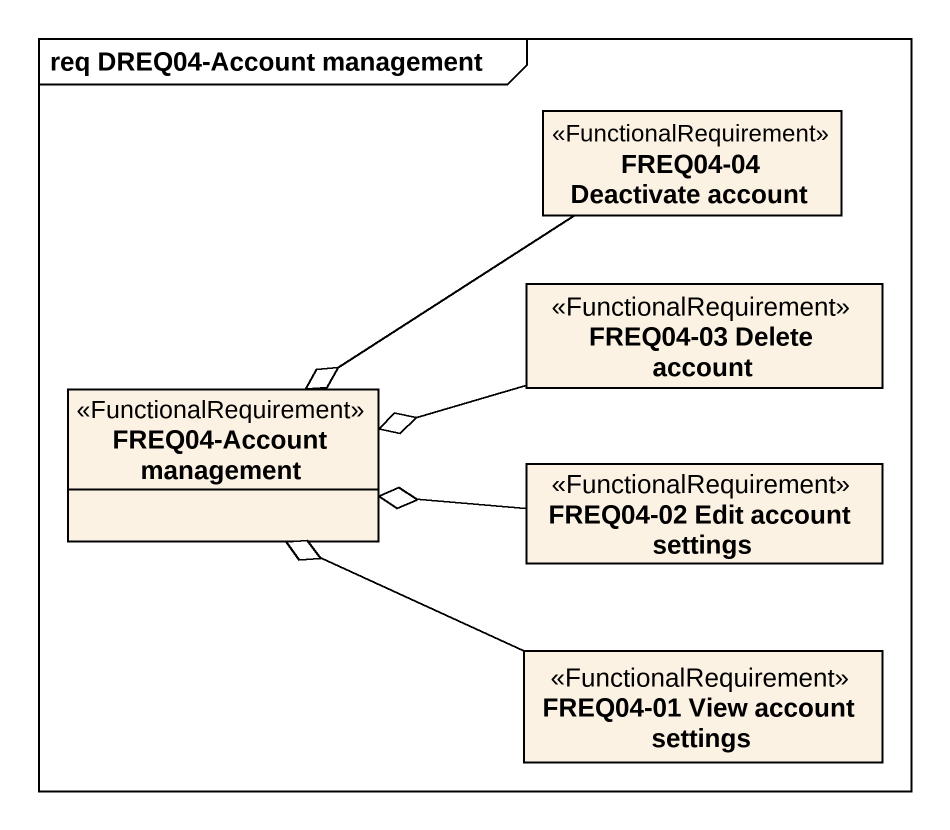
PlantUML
@startuml
mainframe req DREQ04-Account management
hide circle
hide empty members
class "FREQ04-04 Deactivate account" as FREQ04_04_Deactivate_account <<FunctionalRequirement>>
class "FREQ04-03 Delete account" as FREQ04_03_Delete_account <<FunctionalRequirement>>
class "FREQ04-Account management" as FREQ04_Account_management <<FunctionalRequirement>>
class "FREQ04-02 Edit account settings" as FREQ04_02_Edit_account <<FunctionalRequirement>>
class "FREQ04-01 View account settings" as FREQ04_01_View_account <<FunctionalRequirement>>
FREQ04_04_Deactivate_account --o FREQ04_Account_management
FREQ04_03_Delete_account -left-o FREQ04_Account_management
FREQ04_02_Edit_account -left-o FREQ04_Account_management
FREQ04_01_View_account -left-o FREQ04_Account_management
@enduml
